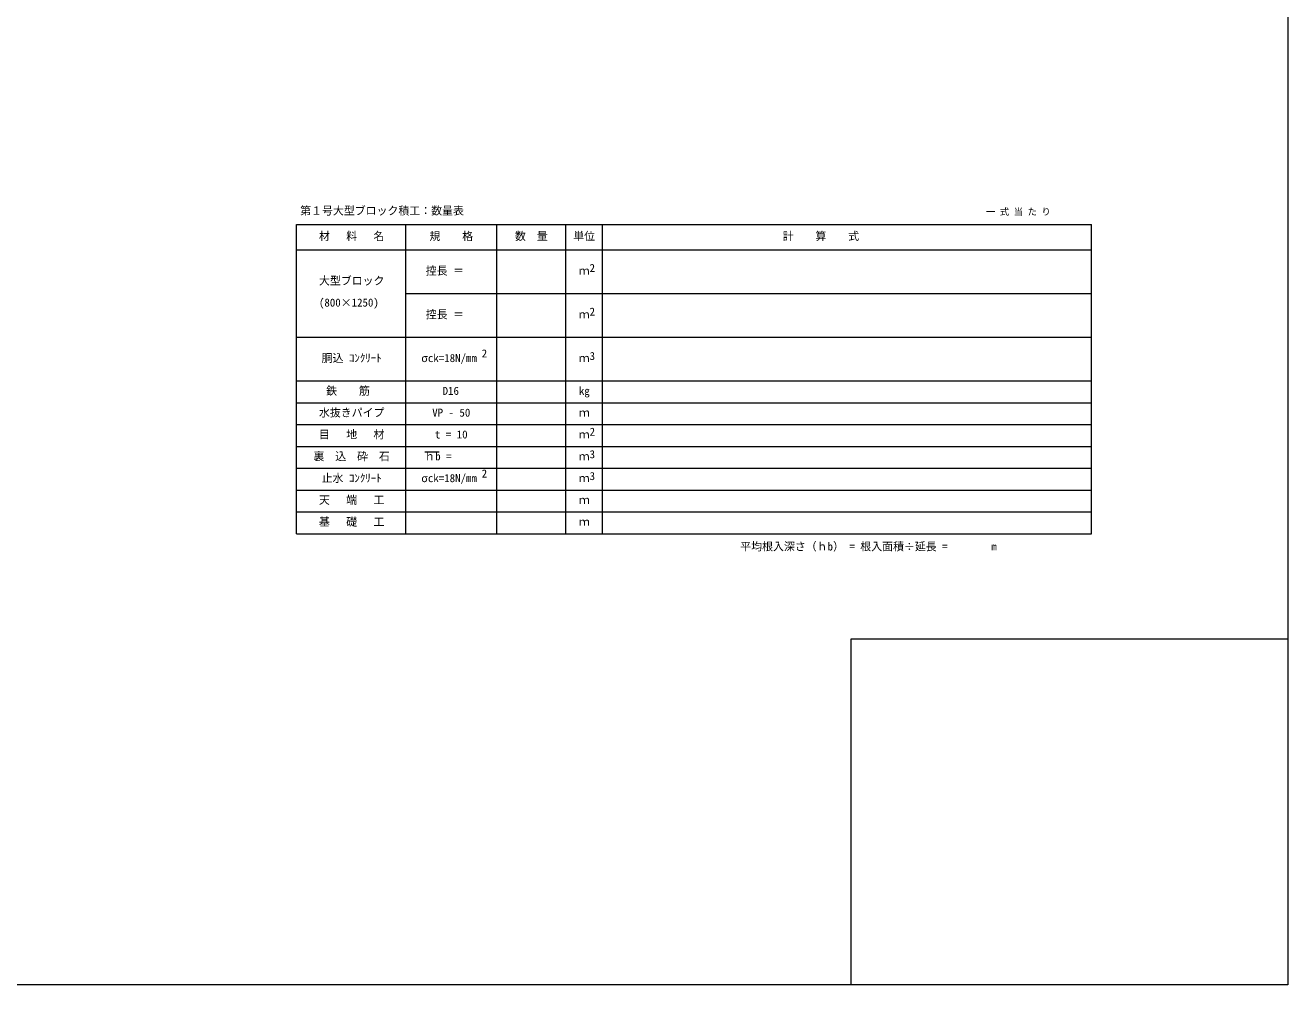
# Model space of a CAD drawing. Units: millimetres, scale not verified. Extents: x 28283 to 108283, y 14143 to 69143.
# Drawn here: x 73596 to 108283, y 14143 to 40512 of the extents above; entities that cross this region are included whole.
import ezdxf
from ezdxf.enums import TextEntityAlignment as Align

# ---------------------------------------------------------------- set-up
doc = ezdxf.new("R2010")
doc.units = ezdxf.units.MM
doc.layers.add('0_2', color=4, linetype='Continuous', lineweight=18)
doc.styles.add('ＭＳ ゴシック-5.0-0.0', font='')
doc.styles.get('ＭＳ ゴシック-5.0-0.0').set_extended_font_data('ＭＳ ゴシック-5.0-0.0')

msp = doc.modelspace()

# ---------------------------------------------------------------- linework, layer by layer
at = {"layer": '0_2', "color": 3}
for p, q in [((108282.828, 69142.857), (108282.828, 14142.857)), ((108282.828, 23642.857), (96282.828, 23642.857)), ((96282.828, 23642.857), (96282.828, 14142.857)), ((108282.828, 14142.857), (28282.828, 14142.857))]:
    msp.add_line(p, q, dxfattribs=at)
at = {"layer": '0_2'}
for p, q in [((81051.191, 35039.194), (102890.328, 35039.194)), ((81051.191, 26539.194), (81051.191, 35039.194)), ((84051.191, 26539.194), (84051.191, 35039.194)), ((86551.191, 26539.194), (86551.191, 35039.194)), ((88451.191, 26539.194), (88451.191, 35039.194)), ((89451.191, 26539.194), (89451.191, 35039.194)), ((102890.328, 26539.194), (102890.328, 35039.194)), ((81051.191, 34339.194), (102890.328, 34339.194)), ((84051.191, 33139.194), (102890.328, 33139.194)), ((81051.191, 31939.194), (102890.328, 31939.194)), ((81051.191, 30739.194), (102890.328, 30739.194)), ((81051.191, 30139.194), (102890.328, 30139.194)), ((81051.191, 29539.194), (102890.328, 29539.194)), ((81051.191, 28939.194), (102890.328, 28939.194)), ((84576.582, 28786.02), (84965.686, 28786.02)), ((81051.191, 28339.194), (102890.328, 28339.194)), ((81051.191, 27739.194), (102890.328, 27739.194)), ((81051.191, 27139.194), (102890.328, 27139.194)), ((81051.191, 26539.194), (102890.328, 26539.194))]:
    msp.add_line(p, q, dxfattribs=at)

# ---------------------------------------------------------------- texts
at = {"layer": '0_2', "color": 7, "style": 'ＭＳ ゴシック-5.0-0.0'}
for s, height, p in [('第１号大型ブロック積工：数量表', 219.9, (81148.424, 35239.767)), ('一 式 当 た り', 183.3, (99990.69, 35239.618)), ('材\u3000 料   名', 219.9, (81664.069, 34539.946)), ('規\u3000\u3000格', 219.9, (84701.158, 34539.946)), ('数\u3000量', 219.9, (87051.221, 34539.954)), ('単位', 219.9, (88651.197, 34539.954)), ('計\u3000\u3000算\u3000\u3000式', 219.9, (94405.776, 34539.911)), ('控長 ＝', 219.9, (84599.002, 33589.634)), ('ｍ', 219.9, (88802.393, 33589.642)), ('2', 219.9, (89101.612, 33666.212)), ('大型ブロック', 219.9, (81665.162, 33314.47)), ('(800×1250)', 219.9, (81665.162, 32714.47)), ('控長 ＝', 219.9, (84599.002, 32389.642)), ('ｍ', 219.9, (88802.338, 32389.634)), ('2', 219.9, (89101.557, 32466.212)), ('2', 219.9, (86136.154, 31316.882)), ('胴込 ｺﾝｸﾘｰﾄ', 219.9, (81739.213, 31189.874)), ('σck=18N/mm', 219.9, (84476.428, 31189.874)), ('ｍ', 219.9, (88801.725, 31189.866)), ('3', 219.9, (89101.576, 31246.624)), ('鉄\u3000\u3000筋', 219.9, (81862.963, 30289.194)), ('D16', 219.9, (85062.752, 30289.194)), ('kg', 219.9, (88807.182, 30289.194)), ('水抜きパイプ', 219.9, (81664.362, 29689.892)), ('VP - 50', 219.9, (84777.205, 29689.704)), ('ｍ', 219.9, (88807.01, 29689.798)), ('目\u3000 地\u3000 材', 219.9, (81664.362, 29089.9)), ('t = 10', 219.9, (84852.268, 29089.712)), ('ｍ', 219.9, (88802.557, 29089.681)), ('2', 219.9, (89101.776, 29166.251)), ('裏  込  砕  石', 219.9, (81514.248, 28489.819)), ('ｈb =', 219.9, (84560.201, 28489.683)), ('3', 219.9, (89101.678, 28546.64)), ('ｍ', 219.9, (88801.842, 28489.843)), ('止水 ｺﾝｸﾘｰﾄ', 219.9, (81739.244, 27889.876)), ('σck=18N/mm', 219.9, (84476.455, 27889.876)), ('2', 219.9, (86136.182, 28016.884)), ('ｍ', 219.9, (88801.752, 27889.868)), ('3', 219.9, (89101.604, 27946.626)), ('天\u3000 端 \u3000工', 219.9, (81664.576, 27289.864)), ('ｍ', 219.9, (88807.131, 27289.876)), ('基   礎   工', 219.9, (81665.393, 26689.767)), ('ｍ', 219.9, (88807.213, 26689.821)), ('平均根入深さ（ｈb） = 根入面積÷延長 = \u3000\u3000\u3000 m', 219.9, (93240.705, 26011.347))]:
    msp.add_text(s, height=height, dxfattribs=at).set_placement(p, align=Align.BOTTOM_LEFT)

doc.saveas('drawing.dxf')
